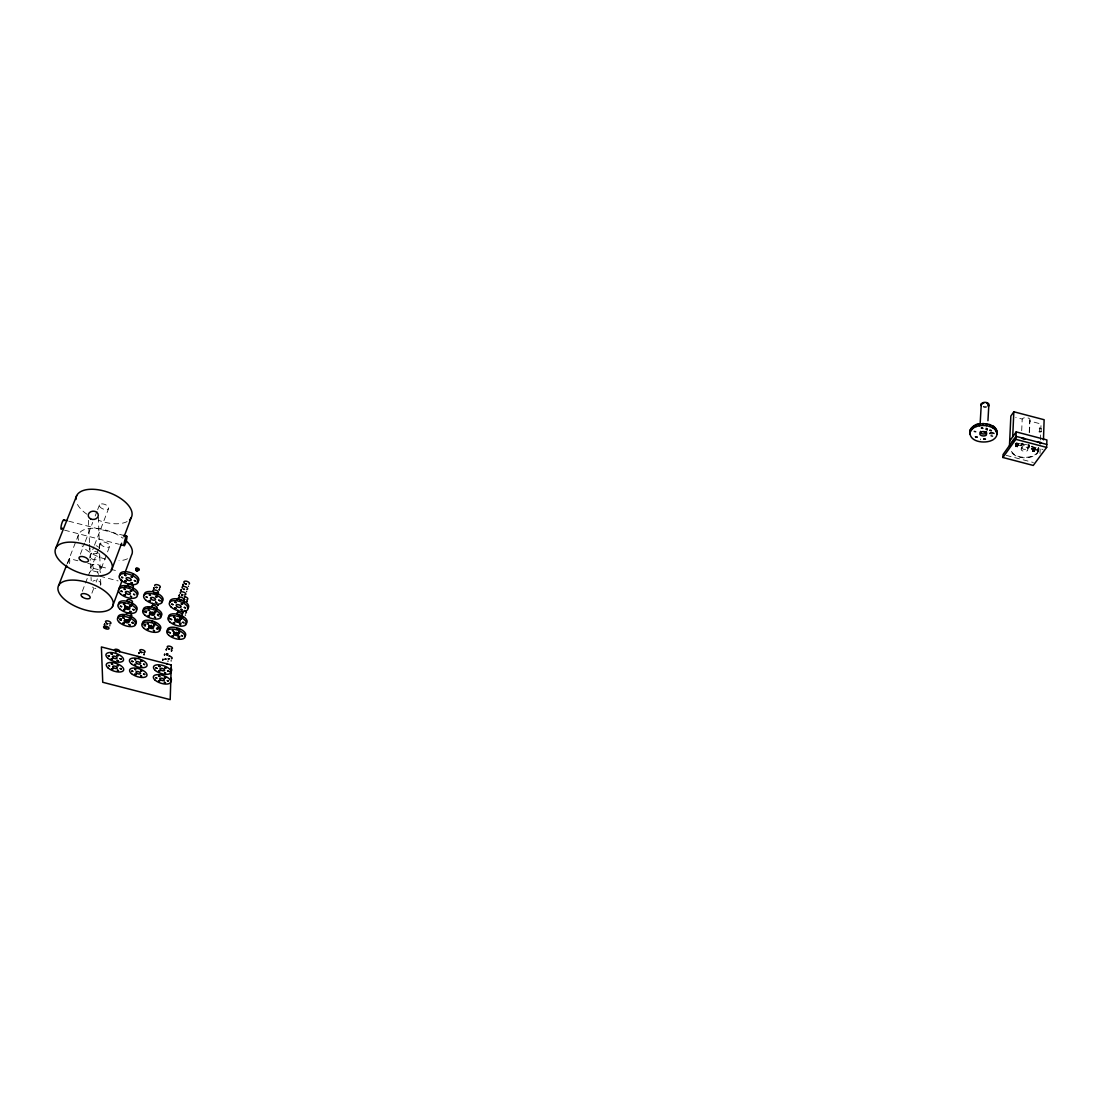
<?xml version="1.0" encoding="UTF-8"?>
<svg xmlns="http://www.w3.org/2000/svg" width="1102" height="1102" viewBox="0 0 1102 1102"><rect width="100%" height="100%" fill="white"/><g stroke="black" fill="none" stroke-linecap="round" stroke-linejoin="round"><path stroke-width="0.75" stroke-dasharray="5 3.75" d="M1015.603 446.778C1015.038 441.323 1020.025 448.294 1015.603 446.778L1015.713 444.919M1015.259 443.417L1015.273 444.147L1015.796 443.279M1033.91 451.572L1034.062 449.892C1038.663 449.974 1031.197 445.139 1031.224 449.134L1032.381 449.451L1032.395 451.186L1032.67 449.23L1033.951 449.34L1033.91 451.572L1032.395 451.186L1032.67 449.23M990.271 433.362C988.893 432.549 990.574 434.835 991.235 432.273M1015.7 446.668L1015.879 444.822M1032.67 450.98L1032.891 449.161M1015.865 446.585L1016.085 444.753M1029.185 447.178L1029.006 444.809L1028.882 447.839L1031.293 449.037L1034.268 448.528L1035.219 450.195M1033.965 451.462L1034.131 449.616M1032.849 450.925L1033.111 449.134M1033.166 448.362L1033.18 447.619M1041.114 431.791L1041.225 428.416L1039.572 427.975L1039.09 431.846L1041.114 431.791L1039.09 431.846M1039.448 431.35L1039.572 427.975M1040.013 453.528L1040.164 449.065L1028.993 445.456M1040.481 439.96L1040.743 432.287M1039.2 428.485L1040.867 428.912L1041.032 423.995L1029.681 421.019A4.064 2.466 0.2 0 0 1027.56 417.768A4.064 2.466 0.2 0 0 1022.201 419.049L1015.713 417.355M1016.044 446.517L1016.319 444.726M1015.796 444.01L1016.981 443.266L1018.647 444.202L1017.105 447.178M1029.227 432.7L1029.681 421.019M1029.516 432.094L1029.971 420.399M1021.706 430.73L1022.201 419.049M991.221 433.003L991.814 432.218M1033.979 451.324L1033.359 449.134M1017.27 445.483L1017.174 447.054L1016.554 444.726M1033.483 450.938L1033.58 449.175M1016.678 446.53L1016.788 444.767M1033.731 448.404L1033.786 447.66M1018.427 445.787L1016.981 443.266M1033.662 451.007L1033.786 449.244M1016.994 444.836L1016.857 446.599L1017.16 444.946M993.343 433.32C994.968 432.315 992.874 434.822 992.406 432.26M1033.814 451.09L1033.951 449.34L1033.924 451.2M1017.118 446.806L1017.27 445.07M1034.268 448.528L1034.337 447.798M1017.463 444.12L1017.532 443.39M992.888 433.114L992.957 432.383M1018.537 445.125L1020.824 445.731L1023.221 444.354L1023.4 442.784M1034.737 448.734L1034.819 448.004M1017.931 444.326L1018.014 443.596M994.128 433.912L994.073 433.21M1022.229 444.671L1022.463 443.1M1035.095 448.996L1035.191 448.28M1018.289 444.588L1018.4 443.872M993.715 433.582L993.825 432.879M1035.329 449.313L1035.439 448.61M1018.523 444.905L1018.647 444.202M1035.357 449.988L1035.536 448.955M98.45 549.14L92.499 564.706L93.394 568.343L90.901 573.192M1021.416 445.153L1021.692 443.541L1020.824 445.731M1018.565 445.58L1018.744 444.561M90.612 567.723C91.411 563.466 98.849 562.295 100.117 567.199L97.637 572.076L91.163 570.395L90.226 559.155M980.422 439.808L980.601 438.927M1037.561 452.881L1038.566 447.247L1038.387 451.655L1037.023 453.666A14.064 8.348 0.6 0 1 1023.138 457.757A14.064 8.348 0.6 0 1 1011.264 451.696M1038.387 451.655L1038.318 447.329M89.455 572.888L91.163 570.395M100.378 572.654L99.841 570.01L101.536 567.516L99.717 566.593M1021.127 448.9L1022.257 446.31A3.196 1.901 0.6 0 1 1025.191 445.58A3.196 1.901 0.6 0 1 1027.767 446.737L1027.684 450.498A3.664 2.176 0.6 0 1 1023.868 451.269A3.664 2.176 0.6 0 1 1021.141 449.464L1021.816 447.867A3.664 2.176 0.6 0 1 1025.177 447.026A3.664 2.176 0.6 0 1 1028.111 448.335L1028.373 448.886M67.718 563.081L69.619 558.645L77.884 560.78M91.907 593.193L93.711 588.427M96.122 582.063L97.32 578.881M101.356 568.233L109.608 546.44A4.739 2.314 19.9 0 0 103.987 542.019A4.739 2.314 19.9 0 0 102.059 545.573A4.739 2.314 19.9 0 0 109.608 546.44M82.333 591.264L89.634 572.172M99.042 547.584L100.819 542.914M89.606 557.943L93.89 546.799M94.496 545.201L108.588 508.573A4.904 2.466 20.4 0 0 102.761 503.889A4.904 2.466 20.4 0 0 100.792 507.705A4.904 2.466 20.4 0 0 108.588 508.573M80.336 554.251L84.661 543.107M85.281 541.509L92.706 522.403M95.171 516.025L97.031 511.259M97.651 509.661L99.497 504.881M67.153 563.728L78.779 534.071M1022.918 443.555L1023.772 444.244M1035.467 449.313L1037.326 450.553L1037.368 452.481M1036.72 449.892L1037.492 448.762L1038.139 449.368L1037.326 450.553M991.153 433.926L992.599 433.94M1032.753 446.282L1031.596 446.351M92.499 564.706L93.243 564.927M1023.221 444.354L1026.582 444.395M93.394 568.343L99.841 570.01M68.723 521.177L123.424 535.338M64.536 530.158L119.236 544.305M87.816 563.342L92.775 564.623M100.681 566.676L108.946 568.811M110.599 569.238L118.864 571.373M99.896 576.194L118.079 580.906M1041.734 449.161L1043.002 449.492M1016.237 442.797L1021.155 444.078M1006.236 455.374L1033.359 462.482M991.042 434.05L989.83 433.045M985.174 428.981L986.965 429.835L986.855 428.223L987.668 430.069M1027.574 444.753L1029.199 446.503M97.637 572.076L98.477 574.459M69.619 558.645L69.591 559.265A4.725 1.446 -78.6 0 1 68.847 565.698M1028.745 444.189L1028.924 445.842M1028.703 446.062L1028.882 447.839M987.392 428.788L987.544 430.427M989.692 433.265L989.748 433.954M989.899 432.934L989.94 433.637M1031.582 448.046L1031.624 448.762M88.477 520.296L89.482 542.639M89.565 544.36L89.785 549.512M91.039 577.379L91.191 580.699M986.097 427.755L986.166 429.339M98.381 517.21L99.497 548.093M99.786 556.028L100.213 568.012M100.626 579.308L100.805 584.294M1032.051 447.825L1032.078 448.555M1021.65 447.219L1021.664 447.715A3.196 1.901 0.6 0 0 1024.047 449.299A3.196 1.901 0.6 0 0 1027.381 448.61L1027.987 447.205M990.698 432.425L990.712 433.141M1032.602 447.674L1032.602 448.418M1038.18 451.283A13.83 8.21 0.6 0 1 1024.998 457.344A13.83 8.21 0.6 0 1 1011.498 451.324M986.331 406.61A3.141 1.928 0.9 0 1 983.218 406.39M986.593 407.148A4.036 2.493 0.9 0 1 983.507 407.12M127.556 558.728A28.445 13.871 19.9 0 1 119.03 560.698M105.668 559.141A28.445 13.871 19.9 0 1 82.071 545.917M78.614 540.324A28.445 13.871 19.9 0 1 91.452 528.285A28.445 13.871 19.9 0 1 122.956 538.244M91.287 558.521A4.876 3.94 -13.5 0 0 93.422 559.472A4.876 4.16 10.5 0 0 99.332 557.598A4.876 4.16 10.5 0 0 97.568 552.185M90.571 557.708A4.876 3.94 -13.5 0 1 91.218 553.245A4.876 3.94 -13.5 0 1 96.411 551.661M100.599 585.314A4.752 3.885 -14.2 0 0 97.541 580.616A4.739 4.091 10.1 0 0 92.885 581.264M95.846 588.413A4.752 3.885 -14.2 0 1 94.62 588.316M93.491 587.807A4.739 4.091 10.1 0 1 92.54 587.063M97.954 552.653A4.89 4.091 -2 0 1 92.017 553.121A4.89 4.091 -2 0 1 90.02 548.452M96.177 545.765A4.89 4.091 -2 0 1 98.298 546.881M99.028 547.749A4.89 4.091 -2 0 1 99.456 548.755M127.129 521.549A29.451 14.808 20.4 0 1 98.739 520.351M86.934 514.235A29.451 14.808 20.4 0 1 77.14 503.766"/><path stroke-width="1.5" d="M157.972 605.342L158.22 604.557L157.985 605.425M997.131 433.706L995.106 429.546L992.819 427.824C991.318 422.81 997.475 429.573 997.117 431.819C997.902 436.144 994.514 439.684 990.602 440.896C983.466 443.5 969.319 441.833 969.939 431.956L970.642 431.461M992.819 427.824L989.899 426.515L989.651 424.545L992.847 425.992M1046.748 444.423L1015.989 436.364L1003.04 454.547L1002.903 457.495L1033.249 465.443L1046.652 447.412L1046.9 439.96L1016.182 431.901L1009.68 441.075M1040.77 442.508L1040.205 443.61L1040.77 442.508L1037.368 441.971M1043.456 439.822L1044.131 419.724L1013.84 411.776L1010.851 416.074L1009.473 445.525M1025.37 438.816L1021.995 437.935M989.899 426.515L986.524 425.703L986.483 423.774L989.954 424.683M1002.903 457.495L1015.851 439.34L1016.182 431.901M1012.366 441.461L1013.785 439.45M1012.697 436.819L1013.84 411.776M987.943 420.73L988.783 405.812M980.05 425.386L981.303 403.855M979.389 425.744L982.943 425.427L983.108 423.526L976.289 424.766L976.124 426.598L973.355 427.934L970.036 431.681C968.878 427.617 980.367 420.771 979.389 425.744L976.124 426.598M973.355 427.934L974.072 425.895M971.289 429.684L972.129 427.535L970.27 429.821L969.705 433.83M970.793 430.469L971.675 428.265L971.014 428.623M996.745 433.954L997.117 431.819L994.555 427.411L995.106 429.546M179.199 615.426L178.304 615.495M177.89 628.746L176.967 628.719M179.791 600.011L180.769 600.039M167.656 655.098L166.774 655.111L167.628 654.863M66.575 566.979L66.74 566.263M144.031 654.753L144.293 653.899L144.086 654.616M146.828 611.169L145.919 611.128M151.236 625.385L151.566 625.399M181.665 595.617L182.436 595.576M152.475 603.813L152.627 603.359M179.943 636.446L178.896 636.391M112.432 606.747A28.983 13.417 19.5 0 0 78.077 580.451A28.983 13.417 19.5 0 0 66.272 600.838A28.983 13.417 19.5 0 0 112.432 606.747L121.95 580.988M124.925 572.93L131.469 555.215A28.445 13.871 19.9 0 0 125.504 540.269M111.481 570.326A30.029 14.34 20 0 0 75.928 542.473A30.029 14.34 20 0 0 63.751 564.403A30.029 14.34 20 0 0 111.481 570.326L121.633 543.245M124.016 536.881L131.179 517.761M980.518 431.35L979.816 434.078A3.623 2.19 1.4 0 0 982.571 435.882A3.623 2.19 1.4 0 0 986.331 435.097L986.703 432.921A3.623 2.19 1.4 0 0 983.755 431.585A3.623 2.19 1.4 0 0 980.449 432.452A3.168 1.915 1.3 0 0 982.764 433.926A3.168 1.915 1.3 0 0 986.056 433.224L986.373 431.323M58.585 585.575L66.547 565.285M55.775 548.149L76.699 495.611M121.991 580.437L121.482 581.153A4.725 1.295 -78.7 0 1 121.344 579.376M974.237 431.378L975.752 431.764M991.029 435.772L992.544 436.172M182.381 612.74L183.304 612.753L182.422 613.043M115.751 651.874L116.605 651.778M128.273 602.284L129.168 602.202M129.086 586.801L129.926 586.622L129.54 587.325M982.144 404.076L982.488 403.69A3.141 1.928 0.9 0 1 983.755 403.057M987.929 405.591L987.902 404.076A3.141 1.928 0.9 0 0 986.869 403.291M139.334 657.315L140.133 657.329M153.825 608.524L153.743 607.849M121.509 618.814L120.765 618.828M159.225 614.365L158.468 614.393M124.994 603.51L124.237 603.373M158.013 627.809L157.269 627.658M176.788 632.851L176.031 632.438L176.871 632.603M167.091 664.231L166.994 663.432M984.169 432.149L985.202 431.984M124.939 609.007L124.319 608.841M181.307 618.043L180.273 617.63M177.987 619.613L177.298 619.228L178.001 619.2M983.053 423.623L986.607 423.871M982.943 425.427L986.524 425.703M63.751 519.896L67.07 520.75M123.424 535.338L126.744 536.192A4.863 0.799 -75 0 1 125.504 543.465A4.863 0.799 -75 0 1 124.182 543.024A4.863 0.799 -75 0 1 126.744 536.192M120.903 544.746L124.209 545.6M1022.587 438.637L1024.846 439.23M1015.851 439.34L1046.652 447.412M995.933 429.298L996.566 431.557M180.218 623.209L181.265 623.181M126.744 619.903L127.584 619.944M152.861 612.189L152.062 612.147M144.761 624.242L145.877 624.297M981.317 405.756A4.036 2.493 0.9 0 1 982.86 402.726A4.036 2.493 0.9 0 1 988.012 403.18A4.036 2.493 0.9 0 1 988.246 406.376M170.7 677.937A9.091 4.022 17.7 0 1 170.782 681.16M168.909 656.089A2.7 1.226 17.8 0 1 171.829 657.426A2.7 1.226 17.8 0 1 171.361 658.844M137.488 656.503A9.202 4.105 18.2 0 1 139.802 657.067M140.56 651.516A2.755 1.24 18.2 0 1 140.739 649.657A2.755 1.24 18.2 0 1 144.596 650.91A2.755 1.24 18.2 0 1 143.756 652.549M171.003 668.129A9.174 4.105 17.8 0 1 169.97 672.096M167.959 647.99A2.727 1.254 17.9 0 1 168.179 646.13A2.727 1.254 17.9 0 1 172.022 647.37A2.727 1.254 17.9 0 1 171.127 649.009M114.883 650.745A2.755 1.226 18.6 0 1 115.434 649.257A2.755 1.226 18.6 0 1 118.837 650.125A2.755 1.226 18.6 0 1 119.457 651.916M168.151 632.052A9.532 4.422 18 0 1 176.472 627.699A9.532 4.422 18 0 1 185.053 636.171M178.786 636.86A1.584 0.73 17.9 0 1 178.152 636.474M179.103 629.641A1.598 0.744 18 0 1 179.888 629.765M178.923 633.209A2.548 1.185 18 0 1 176.499 633.843A2.548 1.185 18 0 1 174.033 632.011M179.199 633.388A2.865 1.322 18 0 1 176.513 633.705A2.865 1.322 18 0 1 173.896 632.011M184.433 610.453A2.838 1.35 18.1 0 1 186.334 611.927A2.838 1.35 18.1 0 1 185.563 613.084M135.808 623.484A9.574 4.408 18.8 0 1 134.678 624.242M118.189 618.015A9.574 4.408 18.8 0 1 126.923 614.916A9.574 4.408 18.8 0 1 136.359 622.451M132.639 622.313A1.598 0.73 18.7 0 1 132.281 622.134M130.394 617.01A1.598 0.744 18.7 0 1 131.648 617.781M122.694 615.522A1.598 0.744 18.8 0 1 124.264 615.426M120.407 619.159A1.598 0.73 18.8 0 1 119.76 618.773M129.292 621.032A2.548 1.171 18.8 0 1 125.063 619.999M126.399 614.31A2.865 1.322 18.8 0 1 128.094 613.084A2.865 1.322 18.8 0 1 131.524 614.682A2.865 1.322 18.8 0 1 130.422 616.183M129.623 620.936A2.865 1.322 18.8 0 1 124.857 619.71M142.599 623.76A9.56 4.422 18.4 0 1 153.825 621.432A9.56 4.422 18.4 0 1 159.032 629.972M144.472 624.724A1.598 0.73 18.5 0 1 143.963 624.283M154.9 622.768A1.598 0.744 18.4 0 1 155.644 623.098M158.22 628.333A1.598 0.744 18.3 0 1 157.834 628.292M153.701 626.776A2.548 1.185 18.4 0 1 151.291 626.79A2.548 1.185 18.4 0 1 149.211 625.385A2.865 1.322 18.4 0 0 153.591 626.845M169.322 618.801A9.656 4.546 18.1 0 1 172.78 613.842A9.656 4.546 18.1 0 1 184.64 617.533A9.656 4.546 18.1 0 1 185.26 623.746M179.75 623.512A1.612 0.758 18 0 1 179.254 623.071M174.102 616.707A1.612 0.758 18.2 0 1 173.758 616.514M180.081 616.307A1.612 0.758 18.1 0 1 181.61 616.569M182.477 617.203A1.612 0.758 18.1 0 1 182.601 617.643M180.246 619.985A2.576 1.212 18.1 0 1 177.877 620.343A2.576 1.212 18.1 0 1 175.466 618.828M144.128 611.734A9.684 4.546 18.5 0 1 147.448 606.734A9.684 4.546 18.5 0 1 159.335 610.425A9.684 4.546 18.5 0 1 160.093 616.693M145.34 611.348A1.612 0.758 18.6 0 1 145.051 611.128M148.274 607.684A1.612 0.758 18.6 0 1 149.693 607.725M155.905 609.323A1.612 0.758 18.5 0 1 156.952 609.874M157.724 614.544A1.612 0.758 18.4 0 1 157.434 614.337M154.404 613.332A2.576 1.212 18.5 0 1 150.506 612.12M118.713 604.571A9.698 4.532 18.9 0 1 128.782 601.692A9.698 4.532 18.9 0 1 136.565 610.109M131.841 603.827A1.625 0.758 18.9 0 1 132.488 604.502M129.692 607.519A2.59 1.212 18.9 0 1 127.005 607.133A2.59 1.212 18.9 0 1 125.408 605.59M151.718 606.623A2.893 1.364 18.5 0 1 153.467 605.37A2.893 1.364 18.5 0 1 156.939 607.009A2.893 1.364 18.5 0 1 155.781 608.538M129.761 607.973A2.907 1.364 18.9 0 1 125.091 606.128M127.309 601.237A2.907 1.364 18.9 0 1 128.107 599.571A2.907 1.364 18.9 0 1 131.841 600.783A2.907 1.364 18.9 0 1 131.689 602.67M183.29 602.009A2.879 1.377 18.2 0 1 184.006 602.243M184.392 596.609A2.879 1.377 18.2 0 1 187.478 598.083A2.879 1.377 18.2 0 1 186.954 599.681M180.149 620.674A2.893 1.364 18.1 0 1 176.995 620.509A2.893 1.364 18.1 0 1 174.97 618.621M176.899 613.69A2.893 1.364 18.1 0 1 178.469 612.437A2.893 1.364 18.1 0 1 181.899 613.8A2.893 1.364 18.1 0 1 181.527 615.522M154.927 613.594A2.907 1.364 18.5 0 1 150.106 612.354M180.535 593.496A2.934 1.405 18.3 0 1 181.637 591.774A2.934 1.405 18.3 0 1 185.467 593.303A2.934 1.405 18.3 0 1 184.351 595.025M182.381 588.179A2.92 1.419 18.3 0 1 183.276 586.457A2.92 1.419 18.3 0 1 187.023 587.697A2.92 1.419 18.3 0 1 186.775 589.611M184.654 583.289A2.92 1.419 18.4 0 1 184.571 581.264A2.92 1.419 18.4 0 1 188.332 581.98A2.92 1.419 18.4 0 1 189.062 584.129M179.116 599.268A2.934 1.405 18.3 0 1 179.02 597.27A2.934 1.405 18.3 0 1 182.808 597.987A2.934 1.405 18.3 0 1 183.566 600.108M152.875 591.251A2.948 1.405 18.7 0 1 154.652 589.956A2.948 1.405 18.7 0 1 158.165 591.609A2.948 1.405 18.7 0 1 156.994 593.207M154.776 585.906A2.934 1.405 18.7 0 1 156.332 584.597A2.934 1.405 18.7 0 1 159.831 585.988A2.934 1.405 18.7 0 1 159.473 587.779M128.562 586.209A2.948 1.405 19.1 0 1 128.383 584.184A2.948 1.405 19.1 0 1 132.157 584.914A2.948 1.405 19.1 0 1 132.998 587.063M183.469 601.72A1.639 0.785 18.2 0 1 183.979 602.174M169.97 602.491A9.794 4.67 18.2 0 1 180.439 599.557A9.794 4.67 18.2 0 1 188.015 608.111M176.816 599.901A1.639 0.785 18.3 0 1 177.174 600.094M106.329 622.85A2.838 1.295 19 0 1 106.439 620.881A2.838 1.295 19 0 1 110.42 622.175A2.838 1.295 19 0 1 109.608 623.911M62.249 528.106A4.876 0.978 -74.9 0 1 60.913 528.023A4.876 0.978 -74.9 0 1 62.442 521.659A4.876 0.978 -74.9 0 1 64.054 520.667M157.035 594.171A1.639 0.785 18.6 0 1 157.806 594.515M144.39 595.3A9.822 4.67 18.7 0 1 155.933 592.752A9.822 4.67 18.7 0 1 161.278 601.733M132.929 588.826A1.639 0.785 19 0 1 133.149 589.06M125.132 586.526A1.639 0.785 19.1 0 1 125.945 586.774M119.305 589.405A9.849 4.656 19.1 0 1 129.513 586.416A9.849 4.656 19.1 0 1 137.406 595.052M75.969 499.454A29.451 14.808 20.4 0 1 109.621 492.801A29.451 14.808 20.4 0 1 129.54 519.855M132.653 574.39A1.667 0.799 19.2 0 1 133.425 574.734M119.939 575.616A9.973 4.78 19.2 0 1 131.51 572.944A9.973 4.78 19.2 0 1 137.089 582.173M137.006 569.624A1.681 0.813 19.2 0 1 136.235 568.136A1.681 0.813 19.2 0 1 138.783 568.742A1.681 0.813 19.2 0 1 138.232 569.913M153.881 587.848L153.646 588.647L153.881 587.848M159.225 589.846L159.501 589.171L159.225 589.846M162.958 659.327L162.724 660.098L162.958 659.327M164.721 654.216L164.487 654.974L164.721 654.216M166.485 649.119L166.223 649.849L166.485 649.119M167.959 661.228L167.972 661.117M169.708 656.103L169.722 655.993M171.154 660.897L171.168 660.801M171.457 650.993L171.719 650.345L171.457 650.993M177.877 610.329L177.67 611.114L177.877 610.329M179.406 595.025L179.13 595.81L179.406 595.025M181.251 589.694L181.017 590.479L181.251 589.694M183.097 584.377L182.891 585.162L183.097 584.377M183.139 612.299L183.4 611.638L183.139 612.299M184.75 597.022L184.75 596.912M185.37 615.136L185.384 615.026M186.582 591.678L186.596 591.567M186.775 601.733L187.023 601.072L186.775 601.733M188.414 586.36L188.428 586.236M171.278 664.947L170.19 699.632L102.734 682.276L101.398 646.943L171.278 664.947M104.69 624.076L104.414 624.724L104.69 624.076M109.828 625.798L109.856 625.674M139.031 652.756L138.797 653.417L139.031 652.756M184.681 599.419L183.717 599.392L184.681 599.419M169.171 658.789L168.275 658.872L169.171 658.789M182.615 594.667L181.637 594.639L182.615 594.667M184.461 589.322L183.483 589.294L184.461 589.322M186.307 584.005L185.329 583.977L186.307 584.005M165.947 659.079L165.038 659.161L165.947 659.079M167.711 653.954L166.801 654.037L167.711 653.954M169.46 648.844L168.551 648.83L169.46 648.844M155.162 592.835L154.197 592.917L155.162 592.835M157.063 587.476L156.085 587.449L157.063 587.476M152.985 621.652L152.035 621.624L152.985 621.652M141.993 652.398L141.084 652.48L141.993 652.398M107.693 623.663L106.756 623.746L107.693 623.663M105.847 627.424L106.729 627.768L105.902 627.382M121.661 577.255L122.901 577.751L121.73 577.2M124.815 575.189L126.055 575.671L124.87 575.12M121.013 591.058L122.226 591.54L121.013 591.058M124.898 580.961L126.124 581.457L124.898 580.961M124.113 589.047L125.339 589.529L124.182 588.978M120.407 606.21L121.606 606.679L120.407 606.21M108.271 655.621L109.415 656.062L108.271 655.621M124.195 594.667L125.408 595.149L124.195 594.667M123.465 604.268L124.664 604.75L123.52 604.213M119.856 619.655L121.041 620.123L119.856 619.655M111.15 653.885L112.294 654.34L111.15 653.885M131.207 576.842L132.433 577.324L131.262 576.773M108.588 665.553L109.718 665.98L108.74 665.47M123.548 609.737L124.746 610.219L123.699 609.64M111.288 658.844L112.432 659.285L111.288 658.844M131.248 582.6L132.474 583.096L131.248 582.6M122.873 617.781L124.058 618.25L122.873 617.781M130.422 590.672L131.648 591.154L130.422 590.672M111.44 663.859L112.569 664.299L111.44 663.859M136.235 570.616L137.488 571.111L136.235 570.616M136.744 569.266L137.984 569.762L136.8 569.197M122.956 623.112L124.14 623.567L122.956 623.112M134.416 580.547L135.642 581.043L134.416 580.547M130.477 596.292L131.689 596.774L130.532 596.237M111.578 668.721L112.707 669.162L111.578 668.721M129.678 605.88L130.876 606.348L129.678 605.88M117.06 655.414L118.203 655.855L117.115 655.359M133.59 594.295L134.802 594.777L133.659 594.24M129.733 611.335L130.931 611.803L129.733 611.335M117.17 660.36L118.313 660.801L117.17 660.36M129.003 619.365L130.188 619.82L129.003 619.365M117.28 665.374L118.424 665.815L117.335 665.319M132.805 609.406L134.003 609.888L132.805 609.406M129.058 624.682L130.243 625.151L129.113 624.627M120.063 658.652L121.206 659.092L120.063 658.652M117.391 670.223L118.52 670.663L117.446 670.168M132.088 622.823L133.273 623.277L132.157 622.754M120.256 668.556L121.385 668.997L120.256 668.556M146.125 596.953L147.337 597.436L146.194 596.885M149.293 594.956L150.519 595.438L149.362 594.887M145.161 612.037L146.359 612.505L145.23 611.968M131.799 661.159L132.943 661.599L131.799 661.159M149.252 600.562L150.464 601.031L149.252 600.562M148.288 610.109L149.486 610.577L148.288 610.109M144.293 625.413L145.478 625.867L144.348 625.344M134.733 659.451L135.877 659.891L134.802 659.395M131.882 671.049L133.011 671.476L131.937 670.994M148.247 615.55L149.431 616.018L148.302 615.481M134.761 664.382L135.904 664.823L134.816 664.327M147.365 623.539L148.55 624.007L147.434 623.484M155.602 596.581L156.828 597.064L155.602 596.581M134.788 669.369L135.918 669.809L134.843 669.313M147.337 628.843L148.508 629.311L147.392 628.787M155.52 602.174L156.732 602.656L155.52 602.174M134.816 674.204L135.932 674.644L134.816 674.204M154.5 611.706L155.699 612.175L154.5 611.706M140.643 660.966L141.786 661.407L140.643 660.966M158.716 600.204L159.928 600.686L158.716 600.204M154.432 617.148L155.616 617.616L154.487 617.079M140.643 665.897L141.772 666.338L140.698 665.842M153.509 625.123L154.693 625.592L153.674 625.027M140.643 670.87L141.772 671.311L140.698 670.829M157.558 615.233L158.757 615.701L157.627 615.178M153.44 630.413L154.611 630.881L153.495 630.358M143.591 664.203L144.734 664.644L143.646 664.148M140.629 675.705L141.759 676.132L140.698 675.65M156.525 628.567L157.71 629.035L156.594 628.512M143.549 674.052L144.679 674.479L143.549 674.052M171.76 604.144L172.959 604.626L171.76 604.144M174.984 602.174L176.196 602.656L174.984 602.174M170.424 619.117L171.609 619.586L170.424 619.117M155.823 667.853L156.952 668.294L155.823 667.853M174.805 607.725L176.017 608.208L174.805 607.725M173.606 617.203L174.805 617.671L173.606 617.203M169.226 632.383L170.397 632.851L169.226 632.383M158.812 666.159L159.942 666.6L158.812 666.159M155.657 677.661L156.787 678.102L155.657 677.661M173.427 622.602L174.626 623.071L173.427 622.602M158.716 671.063L159.845 671.49L158.771 671.008M172.367 630.537L173.551 631.005L172.435 630.482M181.293 603.8L182.505 604.282L181.293 603.8M158.619 676.008L159.749 676.449L158.619 676.008M172.201 635.799L173.372 636.267L172.201 635.799M181.072 609.351L182.271 609.833L181.141 609.296M158.536 680.802L159.652 681.243L158.592 680.76M179.819 618.801L181.004 619.283L179.819 618.801M164.708 667.674L165.851 668.115L164.708 667.674M184.323 607.395L185.535 607.877L184.323 607.395M179.612 624.2L180.797 624.669L179.681 624.145M164.584 672.564L165.727 673.005L164.653 672.523M178.496 632.121L179.667 632.589L178.565 632.066M164.474 677.51L165.589 677.95L164.474 677.51M182.808 622.313L183.993 622.782L182.877 622.258M178.304 637.383L179.474 637.838L178.304 637.383M167.6 670.884L168.73 671.325L167.6 670.884M164.35 682.303L165.465 682.744L164.35 682.303M181.458 635.537L182.629 636.006L181.513 635.482M167.325 680.664L168.441 681.105L167.38 680.609M975.49 436.805L977.047 437.081L975.49 436.805M981.4 428.099L982.97 428.375L981.51 427.989M983.852 438.995L985.422 439.271L983.852 438.995M989.83 430.317L991.401 430.593L989.83 430.317M108.244 668.143A9.133 4.009 18.4 0 0 123.19 670.87A9.133 4.009 18.4 0 0 113.534 662.743A9.133 4.009 18.4 0 0 108.244 668.143M113.396 667.674A2.438 1.074 18.4 0 0 117.267 668.115A2.438 1.074 18.4 0 0 114.291 666.021A2.438 1.074 18.4 0 0 113.396 667.674M155.189 680.223A9.091 4.022 17.7 0 0 170.176 682.965A9.091 4.022 17.7 0 0 160.796 674.906A9.091 4.022 17.7 0 0 155.189 680.223M160.437 679.769A2.424 1.074 17.7 0 0 164.322 680.223A2.424 1.074 17.7 0 0 161.415 678.143A2.424 1.074 17.7 0 0 160.437 679.769M131.469 673.611A9.119 4.022 18.1 0 0 146.456 676.352A9.119 4.022 18.1 0 0 136.923 668.267A9.119 4.022 18.1 0 0 131.469 673.611M136.676 673.157A2.424 1.074 18.1 0 0 140.546 673.611A2.424 1.074 18.1 0 0 137.612 671.517A2.424 1.074 18.1 0 0 136.676 673.157M131.386 663.79A9.202 4.091 18.2 0 0 146.511 666.545A9.202 4.091 18.2 0 0 136.896 658.307A9.202 4.091 18.2 0 0 131.386 663.79M136.648 663.308A2.452 1.088 18.2 0 0 140.56 663.748A2.452 1.088 18.2 0 0 137.598 661.641A2.452 1.088 18.2 0 0 136.648 663.308M155.341 670.457A9.188 4.091 17.8 0 0 170.479 673.226A9.188 4.091 17.8 0 0 161.002 665.043A9.188 4.091 17.8 0 0 155.341 670.457M160.63 669.988A2.452 1.088 17.8 0 0 164.556 670.443A2.452 1.088 17.8 0 0 161.622 668.335A2.452 1.088 17.8 0 0 160.63 669.988M107.927 658.266A9.215 4.091 18.5 0 0 123.025 661.007A9.215 4.091 18.5 0 0 113.272 652.742A9.215 4.091 18.5 0 0 107.927 658.266M113.134 657.77A2.466 1.088 18.5 0 0 117.046 658.211A2.466 1.088 18.5 0 0 114.043 656.089A2.466 1.088 18.5 0 0 113.134 657.77M168.689 635.193A9.532 4.422 18 0 0 184.42 638.03A9.532 4.422 18 0 0 174.667 629.311A9.532 4.422 18 0 0 168.689 635.193M174.212 634.642A2.548 1.185 18 0 0 178.29 635.096A2.548 1.185 18 0 0 175.273 632.851A2.548 1.185 18 0 0 174.212 634.642M119.457 622.506A9.574 4.408 18.7 0 0 135.147 625.33A9.574 4.408 18.7 0 0 125.091 616.528A9.574 4.408 18.7 0 0 119.457 622.506M124.884 621.927A2.548 1.171 18.7 0 0 128.948 622.368A2.548 1.171 18.7 0 0 125.848 620.109A2.548 1.171 18.7 0 0 124.884 621.927M143.825 628.236A9.56 4.422 18.4 0 0 159.542 631.06A9.56 4.422 18.4 0 0 149.638 622.299A9.56 4.422 18.4 0 0 143.825 628.236M149.307 627.672A2.548 1.185 18.4 0 0 153.385 628.112A2.548 1.185 18.4 0 0 150.313 625.867A2.548 1.185 18.4 0 0 149.307 627.672M169.873 621.996A9.656 4.532 18.1 0 0 185.811 624.848A9.656 4.532 18.1 0 0 175.948 615.935A9.656 4.532 18.1 0 0 169.873 621.996M175.48 621.404A2.576 1.212 18.1 0 0 179.612 621.859A2.576 1.212 18.1 0 0 176.554 619.572A2.576 1.212 18.1 0 0 175.48 621.404M144.693 614.93A9.684 4.532 18.5 0 0 160.616 617.781A9.684 4.532 18.5 0 0 150.575 608.827A9.684 4.532 18.5 0 0 144.693 614.93M150.244 614.337A2.59 1.212 18.5 0 0 154.376 614.778A2.59 1.212 18.5 0 0 151.263 612.478A2.59 1.212 18.5 0 0 150.244 614.337M119.994 609.13A9.711 4.518 18.9 0 0 135.904 611.968A9.711 4.518 18.9 0 0 125.711 602.973A9.711 4.518 18.9 0 0 119.994 609.13M125.504 608.524A2.59 1.212 18.9 0 0 129.623 608.965A2.59 1.212 18.9 0 0 126.482 606.651A2.59 1.212 18.9 0 0 125.504 608.524M176.885 606.499A2.617 1.24 18.2 0 0 181.072 606.94A2.617 1.24 18.2 0 0 177.973 604.599A2.617 1.24 18.2 0 0 176.885 606.499M171.196 607.106A9.808 4.67 18.2 0 0 187.368 609.998A9.808 4.67 18.2 0 0 177.367 600.865A9.808 4.67 18.2 0 0 171.196 607.106M104.401 628.071A2.851 1.295 18.9 0 0 108.933 628.636A2.851 1.295 18.9 0 0 105.544 626.101A2.851 1.295 18.9 0 0 104.401 628.071M82.43 597.036A4.835 2.232 19.5 0 0 90.089 597.973A4.835 2.232 19.5 0 0 84.303 593.606A4.835 2.232 19.5 0 0 82.43 597.036M90.557 518.849A5.042 4.16 -1.4 0 0 98.312 515.488A5.042 4.16 -1.4 0 0 90.984 511.631A5.042 4.16 -1.4 0 0 90.557 518.849M151.291 599.309A2.617 1.24 18.7 0 0 155.465 599.75A2.617 1.24 18.7 0 0 152.324 597.394A2.617 1.24 18.7 0 0 151.291 599.309M145.643 599.943A9.835 4.67 18.7 0 0 161.801 602.808A9.835 4.67 18.7 0 0 151.635 593.634A9.835 4.67 18.7 0 0 145.643 599.943M126.193 593.413A2.631 1.24 19 0 0 130.367 593.854A2.631 1.24 19 0 0 127.185 591.485A2.631 1.24 19 0 0 126.193 593.413M120.6 594.061A9.849 4.656 19 0 0 136.731 596.926A9.849 4.656 19 0 0 126.399 587.71A9.849 4.656 19 0 0 120.6 594.061M126.909 579.666A2.659 1.267 19.2 0 0 131.138 580.107A2.659 1.267 19.2 0 0 127.915 577.682A2.659 1.267 19.2 0 0 126.909 579.666M80.446 560.188A5 2.383 20 0 0 88.38 561.125A5 2.383 20 0 0 82.388 556.51A5 2.383 20 0 0 80.446 560.188M121.248 580.341A9.987 4.766 19.2 0 0 137.585 583.233A9.987 4.766 19.2 0 0 127.129 573.811A9.987 4.766 19.2 0 0 121.248 580.341M136.125 569.734A1.681 0.813 19.2 0 0 138.866 570.189A1.681 0.813 19.2 0 0 137.075 568.604A1.681 0.813 19.2 0 0 136.125 569.734"/></g></svg>
